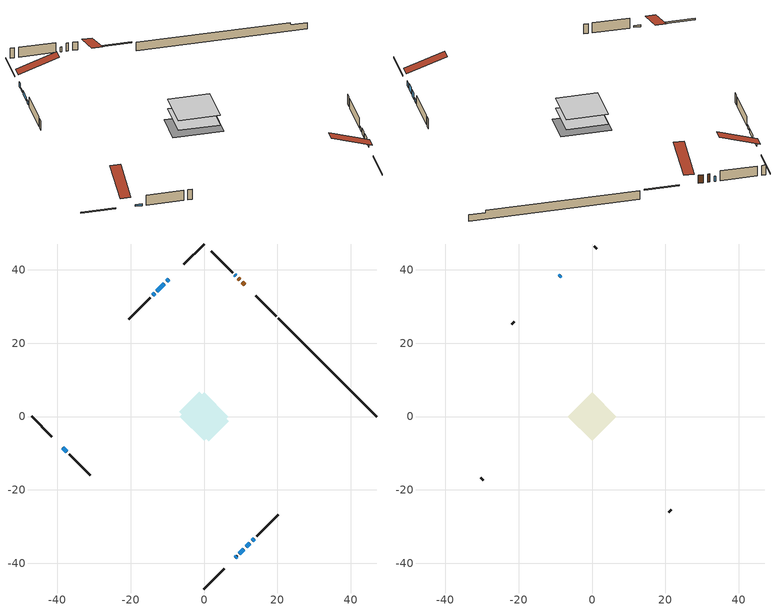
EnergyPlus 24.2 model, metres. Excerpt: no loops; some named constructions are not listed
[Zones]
conditioned space
 floor adiabatic (AdiabaticFloorConstruction): -6.55,0 0,6.55 6.55,0 0,-6.55 z0.79
 floor foundation (Slab1 construction): -6.68,1.29 -1.29,6.68 6.68,-1.29 1.29,-6.68 z-1.34
 wall outside (RimJoist1 construction): 0,-47.02 5.48,-41.54 / -47.02,0 -41.54,-5.48 / 0,47.02 -5.48,41.54 / 19.63,27.38 14.15,32.86 z0.79:1.09
 wall outside (AdiabaticWallConstruction 1): 11.16,35.86 10.39,36.63 / 9.74,37.28 9.37,37.65 z0.79:2.82
 wall outside (AdiabaticWallConstruction): 8.48,-38.54 9,-38.02 / 8.72,38.3 8.44,38.58 z0.79:2.01; -9.56,37.45 -10.12,36.89 / -38.54,-8.48 -37.43,-9.59 z0.79:1.27; -10.78,36.24 -12.83,34.19 / 13.17,-33.84 13.75,-33.27 z0.79:1.65; -13.48,33.53 -14.02,32.99 z0.79:1.58; 9.65,-37.37 10.8,-36.22 z0.79:2.29; 11.46,-35.56 12.52,-34.5 z0.79:2.24
 wall outside (Wall1 construction): 14.41,-32.61 20.23,-26.79 / -36.77,-10.25 -30.95,-16.07 / -14.68,32.34 -20.5,26.51 / 7.78,39.23 1.96,45.06 z0.79:3.23
 wall foundation (FoundationWall1 construction): 20.29,26.73,-1.34 20.29,26.73,0.79 44.34,2.67,0.79 44.34,2.67,0.21 47.02,0,0.21 47.02,0,-1.34
 window (WindowConstruction 5): 8.48,-38.54 8.99,-38.02 z0.79:2.01
 window (WindowConstruction 7): -9.57,37.45 -10.12,36.9 z0.79:1.27
 window (WindowConstruction 8): -38.54,-8.48 -37.43,-9.59 z0.79:1.27
 window (WindowConstruction 6): 8.72,38.3 8.44,38.58 z0.79:2.01
 window (WindowConstruction): -10.78,36.24 -12.83,34.19 z0.79:1.65
 window (WindowConstruction 1): -13.48,33.53 -14.02,32.99 z0.79:1.58
 window (WindowConstruction 2): 9.65,-37.37 10.8,-36.22 z0.79:2.29
 window (WindowConstruction 3): 11.46,-35.56 12.52,-34.5 z0.79:2.24
 window (WindowConstruction 4): 13.17,-33.84 13.75,-33.27 z0.79:1.65
 door (Door): 11.16,35.86 10.39,36.63 z0.79:2.82
 door (Door 1): 9.73,37.28 9.37,37.64 z0.79:2.82
 ceiling adiabatic (AdiabaticFloorConstruction): 0,-6.55 6.55,0 0,6.55 -6.55,0 z0.79
attic - vented
 floor to conditioned space (Floor1 construction Reversed): -6.56,0 0,6.56 6.56,0 0,-6.56 z3.23
 wall outside (AdiabaticWallConstruction): -8.48,38.54 -8.91,38.11 z0.79:2.01
 wall outside (Wall2 construction): 20.89,-26.13 21.53,-25.48 / -30.29,-16.73 -29.64,-17.37 / -21.16,25.86 -21.81,25.21 / 1.3,45.71 0.66,46.36 z0.79:3.23
 window (WindowConstruction 9): -8.48,38.54 -8.91,38.11 z0.79:2.01
 roof outside (Roof1 construction): 7.82,-39.2,3.23 1.43,-32.81,6.24 -0.25,-34.5,6.24 6.14,-40.88,3.23; -39.2,-7.82,3.23 -32.81,-1.43,6.24 -34.5,0.25,6.24 -40.88,-6.14,3.23; -7.82,39.2,3.23 -1.43,32.81,6.24 0.25,34.5,6.24 -6.14,40.88,3.23; 11.82,35.2,3.23 5.43,28.82,6.24 7.11,27.13,6.24 13.5,33.52,3.23
[Material] Roughness=Rough; Thermal Absorptance=0.9
Name | Thickness {m} | Conductivity {W/m-K} | Density {kg/m3} | Specific Heat {J/kg-K} | Solar Absorptance | Visible Absorptance
ceiling loosefill ins | 0.0846667 | 0.0480833 | 16.02 | 1046.75 | 0.7 | 0.7
ceiling stud and cavity | 0.1397 | 0.0911922 | 65.682 | 1177.47 | 0.7 | 0.7
gypsum board | 0.0127 | 0.160291 | 801 | 837.4 | 0.6 | 0.6
[Construction]
Floor1 construction: ceiling loosefill ins, ceiling stud and cavity, gypsum board
[EnergyManagementSystem:OutputVariable] Type of Data in Variable=Summed
Name | EMS Variable | Update Frequency | EMS Program or Subroutine | Units
air source heat pump supply fan disaggregate htg primary | air_source_heat_pump_supply_fan_primary_htg | SystemTimestep | air_source_heat_pump_supply_fan_disaggregate_program | J
unit heater supply fan disaggregate htg primary | unit_heater_supply_fan_primary_htg | SystemTimestep | unit_heater_supply_fan_disaggregate_program | J
loads_htg_tot_peakload_outvar; loads_htg_tot_annual_outvar; Energy Management System Output Variable 1; Energy Management System Output Variable 45 | loads_htg_tot | ZoneTimestep | total_loads_program | J
loads_clg_tot_peakload_outvar; loads_clg_tot_annual_outvar; Energy Management System Output Variable 2; Energy Management System Output Variable 46 | loads_clg_tot | ZoneTimestep | total_loads_program | J
htg_unmet_hours_annual_outvar; Energy Management System Output Variable 3 | htg_unmet_hours | ZoneTimestep | unmet_hours_program | hr
clg_unmet_hours_annual_outvar; Energy Management System Output Variable 4 | clg_unmet_hours | ZoneTimestep | unmet_hours_program | hr
loads_htg_roofs_annual_outvar; Energy Management System Output Variable 5 | loads_htg_roofs | ZoneTimestep | component_loads_program | J
loads_htg_ceilings_annual_outvar; Energy Management System Output Variable 6 | loads_htg_ceilings | ZoneTimestep | component_loads_program | J
loads_htg_walls_annual_outvar; Energy Management System Output Variable 7 | loads_htg_walls | ZoneTimestep | component_loads_program | J
loads_htg_rim_joists_annual_outvar; Energy Management System Output Variable 8 | loads_htg_rim_joists | ZoneTimestep | component_loads_program | J
loads_htg_foundation_walls_annual_outvar; Energy Management System Output Variable 9 | loads_htg_foundation_walls | ZoneTimestep | component_loads_program | J
loads_htg_doors_annual_outvar; Energy Management System Output Variable 10 | loads_htg_doors | ZoneTimestep | component_loads_program | J
loads_htg_windows_conduction_annual_outvar; Energy Management System Output Variable 11 | loads_htg_windows_conduction | ZoneTimestep | component_loads_program | J
loads_htg_windows_solar_annual_outvar; Energy Management System Output Variable 12 | loads_htg_windows_solar | ZoneTimestep | component_loads_program | J
loads_htg_skylights_conduction_annual_outvar; Energy Management System Output Variable 13 | loads_htg_skylights_conduction | ZoneTimestep | component_loads_program | J
loads_htg_skylights_solar_annual_outvar; Energy Management System Output Variable 14 | loads_htg_skylights_solar | ZoneTimestep | component_loads_program | J
loads_htg_floors_annual_outvar; Energy Management System Output Variable 15 | loads_htg_floors | ZoneTimestep | component_loads_program | J
loads_htg_slabs_annual_outvar; Energy Management System Output Variable 16 | loads_htg_slabs | ZoneTimestep | component_loads_program | J
loads_htg_internal_mass_annual_outvar; Energy Management System Output Variable 17 | loads_htg_internal_mass | ZoneTimestep | component_loads_program | J
loads_htg_infil_annual_outvar; Energy Management System Output Variable 18 | loads_htg_infil | ZoneTimestep | component_loads_program | J
loads_htg_natvent_annual_outvar; Energy Management System Output Variable 19 | loads_htg_natvent | ZoneTimestep | component_loads_program | J
loads_htg_mechvent_annual_outvar; Energy Management System Output Variable 20 | loads_htg_mechvent | ZoneTimestep | component_loads_program | J
loads_htg_whf_annual_outvar; Energy Management System Output Variable 21 | loads_htg_whf | ZoneTimestep | component_loads_program | J
loads_htg_ducts_annual_outvar; Energy Management System Output Variable 22 | loads_htg_ducts | ZoneTimestep | component_loads_program | J
loads_htg_intgains_annual_outvar; Energy Management System Output Variable 23 | loads_htg_intgains | ZoneTimestep | component_loads_program | J
loads_htg_lighting_annual_outvar; Energy Management System Output Variable 24 | loads_htg_lighting | ZoneTimestep | component_loads_program | J
loads_clg_roofs_annual_outvar; Energy Management System Output Variable 25 | loads_clg_roofs | ZoneTimestep | component_loads_program | J
loads_clg_ceilings_annual_outvar; Energy Management System Output Variable 26 | loads_clg_ceilings | ZoneTimestep | component_loads_program | J
loads_clg_walls_annual_outvar; Energy Management System Output Variable 27 | loads_clg_walls | ZoneTimestep | component_loads_program | J
loads_clg_rim_joists_annual_outvar; Energy Management System Output Variable 28 | loads_clg_rim_joists | ZoneTimestep | component_loads_program | J
loads_clg_foundation_walls_annual_outvar; Energy Management System Output Variable 29 | loads_clg_foundation_walls | ZoneTimestep | component_loads_program | J
loads_clg_doors_annual_outvar; Energy Management System Output Variable 30 | loads_clg_doors | ZoneTimestep | component_loads_program | J
loads_clg_windows_conduction_annual_outvar; Energy Management System Output Variable 31 | loads_clg_windows_conduction | ZoneTimestep | component_loads_program | J
loads_clg_windows_solar_annual_outvar; Energy Management System Output Variable 32 | loads_clg_windows_solar | ZoneTimestep | component_loads_program | J
loads_clg_skylights_conduction_annual_outvar; Energy Management System Output Variable 33 | loads_clg_skylights_conduction | ZoneTimestep | component_loads_program | J
loads_clg_skylights_solar_annual_outvar; Energy Management System Output Variable 34 | loads_clg_skylights_solar | ZoneTimestep | component_loads_program | J
loads_clg_floors_annual_outvar; Energy Management System Output Variable 35 | loads_clg_floors | ZoneTimestep | component_loads_program | J
loads_clg_slabs_annual_outvar; Energy Management System Output Variable 36 | loads_clg_slabs | ZoneTimestep | component_loads_program | J
loads_clg_internal_mass_annual_outvar; Energy Management System Output Variable 37 | loads_clg_internal_mass | ZoneTimestep | component_loads_program | J
loads_clg_infil_annual_outvar; Energy Management System Output Variable 38 | loads_clg_infil | ZoneTimestep | component_loads_program | J
loads_clg_natvent_annual_outvar; Energy Management System Output Variable 39 | loads_clg_natvent | ZoneTimestep | component_loads_program | J
loads_clg_mechvent_annual_outvar; Energy Management System Output Variable 40 | loads_clg_mechvent | ZoneTimestep | component_loads_program | J
loads_clg_whf_annual_outvar; Energy Management System Output Variable 41 | loads_clg_whf | ZoneTimestep | component_loads_program | J
loads_clg_ducts_annual_outvar; Energy Management System Output Variable 42 | loads_clg_ducts | ZoneTimestep | component_loads_program | J
loads_clg_intgains_annual_outvar; Energy Management System Output Variable 43 | loads_clg_intgains | ZoneTimestep | component_loads_program | J
loads_clg_lighting_annual_outvar; Energy Management System Output Variable 44 | loads_clg_lighting | ZoneTimestep | component_loads_program | J
[Schedule:Constant]
Sequential Fraction Schedule 2: Hourly Value=1
[Schedule:Day:Interval]
interior lighting schedule day 2: No, 01:00, 0.0927273, 04:00, 0.0772727, 05:00, 0.085, 06:00, 0.139091, 07:00, 0.231818, 08:00, 0.293636, 10:00, 0.316818, 11:00, 0.301364, 12:00, 0.285909, 13:00, 0.278182, 14:00, 0.270455, 15:00, 0.285909, 16:00, 0.316818, 17:00, 0.386364, 18:00, 0.502273, 19:00, 0.664545, 20:00, 0.819091, 21:00, 0.85, 22:00, 0.610455, 23:00, 0.309091, 24:00, 0.139091
interior lighting schedule day 3: No, 01:00, 0.0845455, 04:00, 0.0704545, 05:00, 0.0775, 06:00, 0.126818, 07:00, 0.211364, 08:00, 0.267727, 10:00, 0.288864, 11:00, 0.274773, 12:00, 0.260682, 13:00, 0.253636, 14:00, 0.246591, 15:00, 0.260682, 16:00, 0.288864, 17:00, 0.352273, 18:00, 0.457955, 19:00, 0.605909, 20:00, 0.746818, 21:00, 0.775, 22:00, 0.556591, 23:00, 0.281818, 24:00, 0.126818
interior lighting schedule day 4: No, 01:00, 0.0763636, 04:00, 0.0636364, 05:00, 0.07, 06:00, 0.114545, 07:00, 0.190909, 08:00, 0.241818, 10:00, 0.260909, 11:00, 0.248182, 12:00, 0.235455, 13:00, 0.229091, 14:00, 0.222727, 15:00, 0.235455, 16:00, 0.260909, 17:00, 0.318182, 18:00, 0.413636, 19:00, 0.547273, 20:00, 0.674545, 21:00, 0.7, 22:00, 0.502727, 23:00, 0.254545, 24:00, 0.114545
interior lighting schedule day 5: No, 01:00, 0.0727273, 04:00, 0.0606061, 05:00, 0.0666667, 06:00, 0.109091, 07:00, 0.181818, 08:00, 0.230303, 10:00, 0.248485, 11:00, 0.236364, 12:00, 0.224242, 13:00, 0.218182, 14:00, 0.212121, 15:00, 0.224242, 16:00, 0.248485, 17:00, 0.30303, 18:00, 0.393939, 19:00, 0.521212, 20:00, 0.642424, 21:00, 0.666667, 22:00, 0.478788, 23:00, 0.242424, 24:00, 0.109091
interior lighting schedule day 6: No, 01:00, 0.0745455, 04:00, 0.0621212, 05:00, 0.0683333, 06:00, 0.111818, 07:00, 0.186364, 08:00, 0.236061, 10:00, 0.254697, 11:00, 0.242273, 12:00, 0.229848, 13:00, 0.223636, 14:00, 0.217424, 15:00, 0.229848, 16:00, 0.254697, 17:00, 0.310606, 18:00, 0.403788, 19:00, 0.534242, 20:00, 0.658485, 21:00, 0.683333, 22:00, 0.490758, 23:00, 0.248485, 24:00, 0.111818
interior lighting schedule day 7: No, 01:00, 0.08, 04:00, 0.0666667, 05:00, 0.0733333, 06:00, 0.12, 07:00, 0.2, 08:00, 0.253333, 10:00, 0.273333, 11:00, 0.26, 12:00, 0.246667, 13:00, 0.24, 14:00, 0.233333, 15:00, 0.246667, 16:00, 0.273333, 17:00, 0.333333, 18:00, 0.433333, 19:00, 0.573333, 20:00, 0.706667, 21:00, 0.733333, 22:00, 0.526667, 23:00, 0.266667, 24:00, 0.12
interior lighting schedule day 8: No, 01:00, 0.0890909, 04:00, 0.0742424, 05:00, 0.0816667, 06:00, 0.133636, 07:00, 0.222727, 08:00, 0.282121, 10:00, 0.304394, 11:00, 0.289545, 12:00, 0.274697, 13:00, 0.267273, 14:00, 0.259848, 15:00, 0.274697, 16:00, 0.304394, 17:00, 0.371212, 18:00, 0.482576, 19:00, 0.638485, 20:00, 0.78697, 21:00, 0.816667, 22:00, 0.586515, 23:00, 0.29697, 24:00, 0.133636
interior lighting schedule day 9: No, 01:00, 0.0972727, 04:00, 0.0810606, 05:00, 0.0891667, 06:00, 0.145909, 07:00, 0.243182, 08:00, 0.30803, 10:00, 0.332348, 11:00, 0.316136, 12:00, 0.299924, 13:00, 0.291818, 14:00, 0.283712, 15:00, 0.299924, 16:00, 0.332348, 17:00, 0.405303, 18:00, 0.526894, 19:00, 0.697121, 20:00, 0.859242, 21:00, 0.891667, 22:00, 0.640379, 23:00, 0.324242, 24:00, 0.145909
interior lighting schedule day 10: No, 01:00, 0.105455, 04:00, 0.0878788, 05:00, 0.0966667, 06:00, 0.158182, 07:00, 0.263636, 08:00, 0.333939, 10:00, 0.360303, 11:00, 0.342727, 12:00, 0.325152, 13:00, 0.316364, 14:00, 0.307576, 15:00, 0.325152, 16:00, 0.360303, 17:00, 0.439394, 18:00, 0.571212, 19:00, 0.755758, 20:00, 0.931515, 21:00, 0.966667, 22:00, 0.694242, 23:00, 0.351515, 24:00, 0.158182
interior lighting schedule day 11: No, 01:00, 0.109091, 04:00, 0.0909091, 05:00, 0.1, 06:00, 0.163636, 07:00, 0.272727, 08:00, 0.345455, 10:00, 0.372727, 11:00, 0.354545, 12:00, 0.336364, 13:00, 0.327273, 14:00, 0.318182, 15:00, 0.336364, 16:00, 0.372727, 17:00, 0.454545, 18:00, 0.590909, 19:00, 0.781818, 20:00, 0.963636, 21:00, 1, 22:00, 0.718182, 23:00, 0.363636, 24:00, 0.163636
occupants schedule day: No, 05:00, 0.426829, 06:00, 0.719512, 07:00, 1, 08:00, 0.670732, 09:00, 0.329268, 14:00, 0.170732, 15:00, 0.231707, 16:00, 0.329268, 17:00, 0.5, 18:00, 0.670732, 19:00, 0.829268, 21:00, 1, 22:00, 0.853659, 23:00, 0.646341, 24:00, 0.426829
occupants schedule default day; clothes dryer schedule default day; cooking range schedule default day; mech vent range fan 0 schedule default day; misc plug loads schedule default day; general water use schedule default day; clothes dryer exhaust 0 schedule default day; cooling season schedule day; cooling season schedule day 2; cooling season schedule default day; exterior lighting schedule default day; natural vent schedule default day: No, 24:00, 0
clothes dryer schedule day; clothes dryer exhaust 0 schedule day: No, 01:00, 0.123457, 02:00, 0.0740741, 03:00, 0.0493827, 04:00, 0.0246914, 05:00, 0.0493827, 06:00, 0.0740741, 07:00, 0.197531, 08:00, 0.395062, 09:00, 0.592593, 10:00, 0.839506, 11:00, 0.962963, 12:00, 1, 13:00, 0.91358, 14:00, 0.82716, 15:00, 0.716049, 16:00, 0.753086, 17:00, 0.679012, 18:00, 0.666667, 20:00, 0.62963, 21:00, 0.641975, 22:00, 0.666667, 23:00, 0.54321, 24:00, 0.296296
cooking range schedule day: No, 05:00, 0.0597015, 06:00, 0.11194, 07:00, 0.171642, 08:00, 0.291045, 11:00, 0.343284, 12:00, 0.402985, 13:00, 0.462687, 14:00, 0.343284, 15:00, 0.291045, 16:00, 0.402985, 17:00, 0.567164, 18:00, 1, 19:00, 0.850746, 20:00, 0.432836, 21:00, 0.291045, 22:00, 0.231343, 23:00, 0.171642, 24:00, 0.11194
mech vent range fan 0 schedule day: No, 18:00, 0, 19:00, 1, 20:00, 0.2, 24:00, 0
misc plug loads schedule day: No, 06:00, 0.705882, 07:00, 0.745098, 08:00, 0.803922, 15:00, 0.823529, 16:00, 0.862745, 17:00, 0.921569, 18:00, 0.980392, 19:00, 1, 20:00, 0.980392, 21:00, 0.941176, 22:00, 0.862745, 23:00, 0.784314, 24:00, 0.72549
general water use schedule day: No, 01:00, 0.315068, 03:00, 0.287671, 04:00, 0.342466, 05:00, 0.369863, 06:00, 0.520548, 07:00, 0.60274, 08:00, 0.534247, 10:00, 0.506849, 11:00, 0.465753, 14:00, 0.479452, 15:00, 0.534247, 16:00, 0.589041, 17:00, 0.69863, 18:00, 0.876712, 19:00, 0.890411, 20:00, 0.986301, 21:00, 1, 22:00, 0.863014, 23:00, 0.616438, 24:00, 0.465753
cooling season schedule day 1: No, 24:00, 1
exterior lighting schedule day: No, 01:00, 0.566667, 03:00, 0.524167, 05:00, 0.495833, 06:00, 0.5525, 07:00, 0.623333, 08:00, 0.580833, 09:00, 0.439167, 10:00, 0.354167, 12:00, 0.34, 13:00, 0.354167, 14:00, 0.396667, 15:00, 0.425, 16:00, 0.495833, 17:00, 0.623333, 18:00, 0.793333, 19:00, 0.906667, 20:00, 0.963333, 21:00, 0.991667, 22:00, 0.920833, 23:00, 0.793333, 24:00, 0.665833
exterior lighting schedule day 1: No, 01:00, 0.528571, 03:00, 0.488929, 05:00, 0.4625, 06:00, 0.515357, 07:00, 0.581429, 08:00, 0.541786, 09:00, 0.409643, 10:00, 0.330357, 12:00, 0.317143, 13:00, 0.330357, 14:00, 0.37, 15:00, 0.396429, 16:00, 0.4625, 17:00, 0.581429, 18:00, 0.74, 19:00, 0.845714, 20:00, 0.898571, 21:00, 0.925, 22:00, 0.858929, 23:00, 0.74, 24:00, 0.621071
exterior lighting schedule day 10: No, 01:00, 0.552381, 03:00, 0.510952, 05:00, 0.483333, 06:00, 0.538571, 07:00, 0.607619, 08:00, 0.56619, 09:00, 0.428095, 10:00, 0.345238, 12:00, 0.331429, 13:00, 0.345238, 14:00, 0.386667, 15:00, 0.414286, 16:00, 0.483333, 17:00, 0.607619, 18:00, 0.773333, 19:00, 0.88381, 20:00, 0.939048, 21:00, 0.966667, 22:00, 0.897619, 23:00, 0.773333, 24:00, 0.649048
exterior lighting schedule day 11: No, 01:00, 0.571429, 03:00, 0.528571, 05:00, 0.5, 06:00, 0.557143, 07:00, 0.628571, 08:00, 0.585714, 09:00, 0.442857, 10:00, 0.357143, 12:00, 0.342857, 13:00, 0.357143, 14:00, 0.4, 15:00, 0.428571, 16:00, 0.5, 17:00, 0.628571, 18:00, 0.8, 19:00, 0.914286, 20:00, 0.971429, 21:00, 1, 22:00, 0.928571, 23:00, 0.8, 24:00, 0.671429
exterior lighting schedule day 2: No, 01:00, 0.485714, 03:00, 0.449286, 05:00, 0.425, 06:00, 0.473571, 07:00, 0.534286, 08:00, 0.497857, 09:00, 0.376429, 10:00, 0.303571, 12:00, 0.291429, 13:00, 0.303571, 14:00, 0.34, 15:00, 0.364286, 16:00, 0.425, 17:00, 0.534286, 18:00, 0.68, 19:00, 0.777143, 20:00, 0.825714, 21:00, 0.85, 22:00, 0.789286, 23:00, 0.68, 24:00, 0.570714
exterior lighting schedule day 3: No, 01:00, 0.442857, 03:00, 0.409643, 05:00, 0.3875, 06:00, 0.431786, 07:00, 0.487143, 08:00, 0.453929, 09:00, 0.343214, 10:00, 0.276786, 12:00, 0.265714, 13:00, 0.276786, 14:00, 0.31, 15:00, 0.332143, 16:00, 0.3875, 17:00, 0.487143, 18:00, 0.62, 19:00, 0.708571, 20:00, 0.752857, 21:00, 0.775, 22:00, 0.719643, 23:00, 0.62, 24:00, 0.520357
exterior lighting schedule day 4: No, 01:00, 0.4, 03:00, 0.37, 05:00, 0.35, 06:00, 0.39, 07:00, 0.44, 08:00, 0.41, 09:00, 0.31, 10:00, 0.25, 12:00, 0.24, 13:00, 0.25, 14:00, 0.28, 15:00, 0.3, 16:00, 0.35, 17:00, 0.44, 18:00, 0.56, 19:00, 0.64, 20:00, 0.68, 21:00, 0.7, 22:00, 0.65, 23:00, 0.56, 24:00, 0.47
exterior lighting schedule day 5: No, 01:00, 0.380952, 03:00, 0.352381, 05:00, 0.333333, 06:00, 0.371429, 07:00, 0.419048, 08:00, 0.390476, 09:00, 0.295238, 10:00, 0.238095, 12:00, 0.228571, 13:00, 0.238095, 14:00, 0.266667, 15:00, 0.285714, 16:00, 0.333333, 17:00, 0.419048, 18:00, 0.533333, 19:00, 0.609524, 20:00, 0.647619, 21:00, 0.666667, 22:00, 0.619048, 23:00, 0.533333, 24:00, 0.447619
exterior lighting schedule day 6: No, 01:00, 0.390476, 03:00, 0.36119, 05:00, 0.341667, 06:00, 0.380714, 07:00, 0.429524, 08:00, 0.400238, 09:00, 0.302619, 10:00, 0.244048, 12:00, 0.234286, 13:00, 0.244048, 14:00, 0.273333, 15:00, 0.292857, 16:00, 0.341667, 17:00, 0.429524, 18:00, 0.546667, 19:00, 0.624762, 20:00, 0.66381, 21:00, 0.683333, 22:00, 0.634524, 23:00, 0.546667, 24:00, 0.45881
exterior lighting schedule day 7: No, 01:00, 0.419048, 03:00, 0.387619, 05:00, 0.366667, 06:00, 0.408571, 07:00, 0.460952, 08:00, 0.429524, 09:00, 0.324762, 10:00, 0.261905, 12:00, 0.251429, 13:00, 0.261905, 14:00, 0.293333, 15:00, 0.314286, 16:00, 0.366667, 17:00, 0.460952, 18:00, 0.586667, 19:00, 0.670476, 20:00, 0.712381, 21:00, 0.733333, 22:00, 0.680952, 23:00, 0.586667, 24:00, 0.492381
exterior lighting schedule day 8: No, 01:00, 0.466667, 03:00, 0.431667, 05:00, 0.408333, 06:00, 0.455, 07:00, 0.513333, 08:00, 0.478333, 09:00, 0.361667, 10:00, 0.291667, 12:00, 0.28, 13:00, 0.291667, 14:00, 0.326667, 15:00, 0.35, 16:00, 0.408333, 17:00, 0.513333, 18:00, 0.653333, 19:00, 0.746667, 20:00, 0.793333, 21:00, 0.816667, 22:00, 0.758333, 23:00, 0.653333, 24:00, 0.548333
exterior lighting schedule day 9: No, 01:00, 0.509524, 03:00, 0.47131, 05:00, 0.445833, 06:00, 0.496786, 07:00, 0.560476, 08:00, 0.522262, 09:00, 0.394881, 10:00, 0.318452, 12:00, 0.305714, 13:00, 0.318452, 14:00, 0.356667, 15:00, 0.382143, 16:00, 0.445833, 17:00, 0.560476, 18:00, 0.713333, 19:00, 0.815238, 20:00, 0.86619, 21:00, 0.891667, 22:00, 0.827976, 23:00, 0.713333, 24:00, 0.59869
[Schedule:Week:Daily]
clothes dryer exhaust 0 schedule Week Rule - Jan1-Dec31: clothes dryer exhaust 0 schedule day, clothes dryer exhaust 0 schedule day, clothes dryer exhaust 0 schedule day, clothes dryer exhaust 0 schedule day, clothes dryer exhaust 0 schedule day, clothes dryer exhaust 0 schedule day, clothes dryer exhaust 0 schedule day, clothes dryer exhaust 0 schedule default day, clothes dryer exhaust 0 schedule default day, clothes dryer exhaust 0 schedule default day, clothes dryer exhaust 0 schedule default day, clothes dryer exhaust 0 schedule default day
cooling season schedule Week Rule - Jan1-May26: cooling season schedule day, cooling season schedule day, cooling season schedule day, cooling season schedule day, cooling season schedule day, cooling season schedule day, cooling season schedule day, cooling season schedule default day, cooling season schedule default day, cooling season schedule default day, cooling season schedule default day, cooling season schedule default day
cooling season schedule Week Rule - May27-Jun2: cooling season schedule day, cooling season schedule day, cooling season schedule day, cooling season schedule day, cooling season schedule day, cooling season schedule day 1, cooling season schedule day 1, cooling season schedule default day, cooling season schedule default day, cooling season schedule default day, cooling season schedule default day, cooling season schedule default day
cooling season schedule Week Rule - Jun3-Aug25: cooling season schedule day 1, cooling season schedule day 1, cooling season schedule day 1, cooling season schedule day 1, cooling season schedule day 1, cooling season schedule day 1, cooling season schedule day 1, cooling season schedule default day, cooling season schedule default day, cooling season schedule default day, cooling season schedule default day, cooling season schedule default day
cooling season schedule Week Rule - Aug26-Sep1: cooling season schedule day 1, cooling season schedule day 1, cooling season schedule day 1, cooling season schedule day 1, cooling season schedule day 1, cooling season schedule day 1, cooling season schedule day 2, cooling season schedule default day, cooling season schedule default day, cooling season schedule default day, cooling season schedule default day, cooling season schedule default day
cooling season schedule Week Rule - Sep2-Dec31: cooling season schedule day 2, cooling season schedule day 2, cooling season schedule day 2, cooling season schedule day 2, cooling season schedule day 2, cooling season schedule day 2, cooling season schedule day 2, cooling season schedule default day, cooling season schedule default day, cooling season schedule default day, cooling season schedule default day, cooling season schedule default day
natural vent schedule Week Rule - Jan1-Dec31: natural vent schedule default day, natural vent schedule default day, natural vent schedule default day, natural vent schedule default day, natural vent schedule default day, natural vent schedule default day, natural vent schedule default day, natural vent schedule default day, natural vent schedule default day, natural vent schedule default day, natural vent schedule default day, natural vent schedule default day
[Schedule:Year]
clothes dryer exhaust 0 schedule: clothes dryer exhaust 0 schedule Week Rule - Jan1-Dec31, 1, 1, 12, 31
cooling season schedule: cooling season schedule Week Rule - Jan1-May26, 1, 1, 5, 26, cooling season schedule Week Rule - May27-Jun2, 5, 27, 6, 2, cooling season schedule Week Rule - Jun3-Aug25, 6, 3, 8, 25, cooling season schedule Week Rule - Aug26-Sep1, 8, 26, 9, 1, cooling season schedule Week Rule - Sep2-Dec31, 9, 2, 12, 31
natural vent schedule: natural vent schedule Week Rule - Jan1-Dec31, 1, 1, 12, 31
